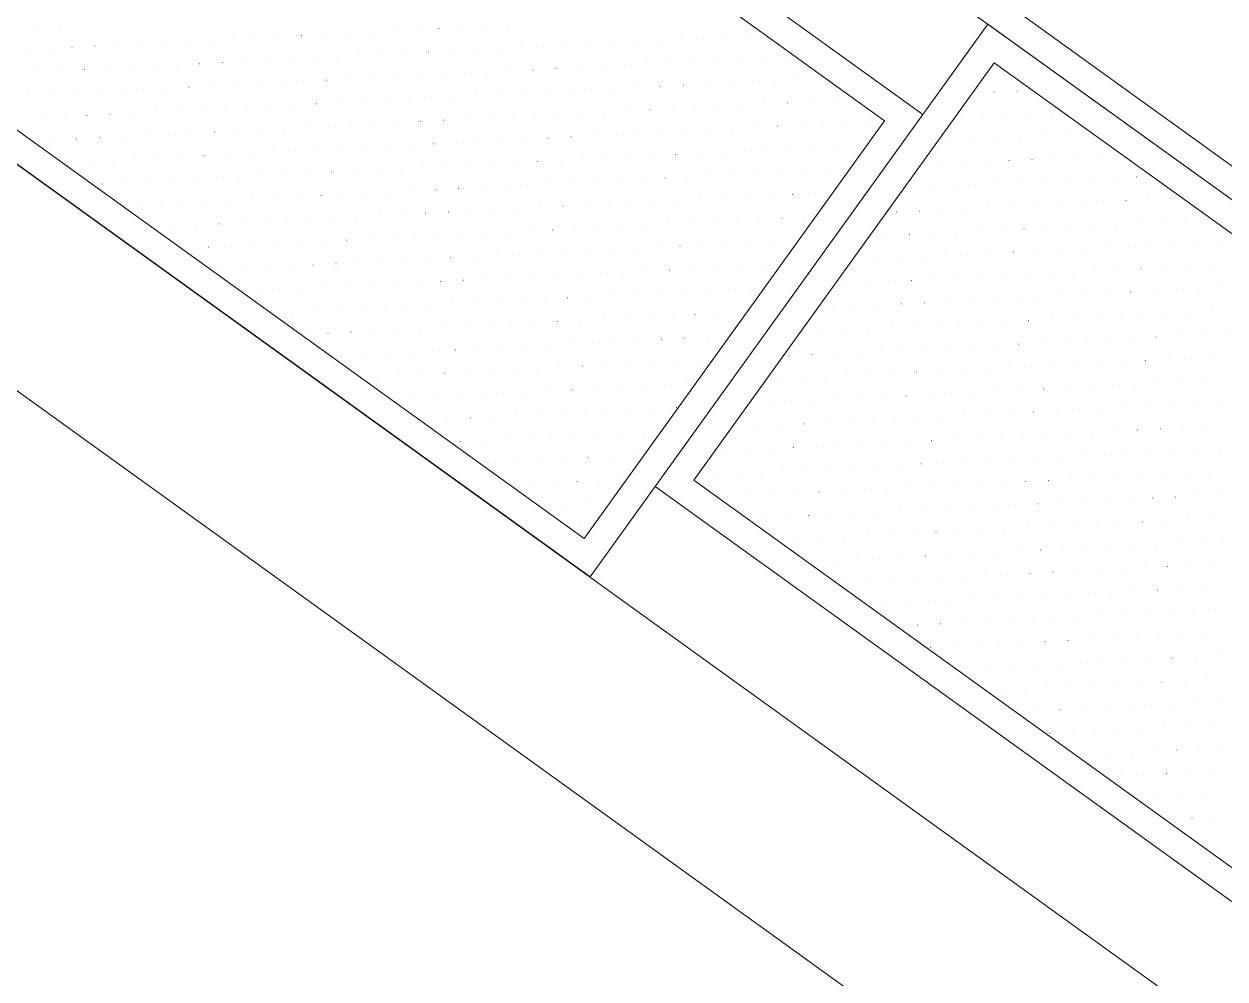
# Model space of a CAD drawing. Header units: centimetres. Extents: x -16179 to 12840, y -10704 to 3856.
# Drawn here: x 12578.8 to 12709.5, y -5104.4 to -5000.4 of the extents above; entities that cross this region are included whole.
import ezdxf

# ---------------------------------------------------------------- set-up
doc = ezdxf.new("R2010")
doc.units = ezdxf.units.CM
doc.header["$MEASUREMENT"] = 0
doc.layers.add('AA- arredo_Num_Penna__8_Num_Penna__8_Num_Penna__8_Num_Penna__8_Num_Penna__8_Num_Penna__8_Num_Penna__8_Num_Penna__8_Num_Penna__8_Num_Penna__8', color=8, linetype='Continuous', lineweight=18)

msp = doc.modelspace()

# ---------------------------------------------------------------- linework, layer by layer
at = {"layer": 'AA- arredo_Num_Penna__8_Num_Penna__8_Num_Penna__8_Num_Penna__8_Num_Penna__8_Num_Penna__8_Num_Penna__8_Num_Penna__8_Num_Penna__8_Num_Penna__8', "color": 8, "linetype": 'Continuous', "lineweight": 18}
for p, q in [((12477.79, -4943.55), (12827.79, -5195.55)), ((12640.43, -5060.6), (12477.79, -4943.55)), ((12639.75, -5056.41), (12482.93, -4943.55)), ((12578.8, -4943.55), (12672.46, -5010.96)), ((12583.93, -4943.55), (12676.65, -5010.28)), ((12604.66, -4943.55), (12823.61, -5101.13)), ((12609.79, -4943.55), (12827.79, -5100.45)), ((12477.79, -4968.2), (12793.57, -5195.55)), ((12580.13, -5000.65), (12580.14, -5000.65)), ((12582.63, -5000.53), (12582.63, -5000.53)), ((12618.96, -5001.18), (12618.96, -5001.18)), ((12621.46, -5001.05), (12621.46, -5001.05)), ((12623.95, -5000.92), (12623.96, -5000.92)), ((12626.45, -5000.8), (12626.45, -5000.8)), ((12628.95, -5000.67), (12628.95, -5000.67)), ((12631.44, -5000.54), (12631.45, -5000.54)), ((12647.5, -5050.78), (12683.72, -5000.45)), ((12683.72, -5000.45), (12823.61, -5101.13)), ((12593.99, -5002.45), (12594, -5002.45)), ((12596.49, -5002.32), (12596.49, -5002.32)), ((12598.99, -5002.2), (12598.99, -5002.2)), ((12601.48, -5002.07), (12601.49, -5002.07)), ((12603.98, -5001.94), (12603.98, -5001.94)), ((12606.48, -5001.81), (12606.48, -5001.81)), ((12608.97, -5001.69), (12608.98, -5001.69)), ((12611.47, -5001.56), (12611.47, -5001.56)), ((12613.97, -5001.43), (12613.97, -5001.43)), ((12616.46, -5001.31), (12616.47, -5001.31)), ((12642.81, -5002.47), (12642.81, -5002.47)), ((12645.3, -5002.34), (12645.31, -5002.34)), ((12647.8, -5002.21), (12647.8, -5002.21)), ((12650.3, -5002.09), (12650.3, -5002.09)), ((12652.79, -5001.96), (12652.8, -5001.96)), ((12655.29, -5001.83), (12655.29, -5001.83)), ((12657.79, -5001.7), (12657.79, -5001.7)), ((12579.01, -5003.21), (12579.02, -5003.21)), ((12581.51, -5003.09), (12581.51, -5003.09)), ((12584, -5002.96), (12584.01, -5002.96)), ((12586.5, -5002.83), (12586.51, -5002.83)), ((12589, -5002.71), (12589, -5002.71)), ((12591.49, -5002.58), (12591.5, -5002.58)), ((12617.84, -5003.74), (12617.84, -5003.74)), ((12620.33, -5003.61), (12620.34, -5003.61)), ((12622.83, -5003.48), (12622.84, -5003.48)), ((12625.33, -5003.36), (12625.33, -5003.36)), ((12627.83, -5003.23), (12627.83, -5003.23)), ((12630.32, -5003.1), (12630.33, -5003.1)), ((12632.82, -5002.98), (12632.82, -5002.98)), ((12635.32, -5002.85), (12635.32, -5002.85)), ((12637.81, -5002.72), (12637.82, -5002.72)), ((12640.31, -5002.59), (12640.31, -5002.59)), ((12592.87, -5005.01), (12592.88, -5005.01)), ((12595.37, -5004.88), (12595.37, -5004.88)), ((12597.86, -5004.76), (12597.87, -5004.76)), ((12600.36, -5004.63), (12600.37, -5004.63)), ((12602.86, -5004.5), (12602.86, -5004.5)), ((12605.35, -5004.38), (12605.36, -5004.38)), ((12607.85, -5004.25), (12607.86, -5004.25)), ((12610.35, -5004.12), (12610.35, -5004.12)), ((12612.84, -5003.99), (12612.85, -5003.99)), ((12615.34, -5003.87), (12615.35, -5003.87)), ((12641.68, -5005.03), (12641.69, -5005.03)), ((12644.18, -5004.9), (12644.19, -5004.9)), ((12646.68, -5004.77), (12646.68, -5004.77)), ((12649.17, -5004.65), (12649.18, -5004.65)), ((12651.67, -5004.52), (12651.68, -5004.52)), ((12651.69, -5050.09), (12684.4, -5004.64)), ((12654.17, -5004.39), (12654.17, -5004.39)), ((12656.66, -5004.26), (12656.67, -5004.26)), ((12659.16, -5004.14), (12659.17, -5004.14)), ((12661.66, -5004.01), (12661.66, -5004.01)), ((12684.4, -5004.64), (12819.42, -5101.81)), ((12580.39, -5005.65), (12580.39, -5005.65)), ((12582.88, -5005.52), (12582.89, -5005.52)), ((12585.38, -5005.39), (12585.39, -5005.39)), ((12587.88, -5005.27), (12587.88, -5005.27)), ((12590.37, -5005.14), (12590.38, -5005.14)), ((12616.72, -5006.3), (12616.72, -5006.3)), ((12619.21, -5006.17), (12619.22, -5006.17)), ((12621.71, -5006.04), (12621.72, -5006.04)), ((12624.21, -5005.92), (12624.21, -5005.92)), ((12626.7, -5005.79), (12626.71, -5005.79)), ((12629.2, -5005.66), (12629.21, -5005.66)), ((12631.7, -5005.54), (12631.7, -5005.54)), ((12634.19, -5005.41), (12634.2, -5005.41)), ((12636.69, -5005.28), (12636.7, -5005.28)), ((12639.19, -5005.15), (12639.19, -5005.15)), ((12665.53, -5006.32), (12665.54, -5006.32)), ((12589.25, -5007.7), (12589.26, -5007.7)), ((12591.75, -5007.57), (12591.75, -5007.57)), ((12594.25, -5007.44), (12594.25, -5007.44)), ((12596.74, -5007.32), (12596.75, -5007.32)), ((12599.24, -5007.19), (12599.24, -5007.19)), ((12601.74, -5007.06), (12601.74, -5007.06)), ((12604.23, -5006.94), (12604.24, -5006.94)), ((12606.73, -5006.81), (12606.73, -5006.81)), ((12609.23, -5006.68), (12609.23, -5006.68)), ((12611.72, -5006.55), (12611.73, -5006.55)), ((12614.22, -5006.43), (12614.23, -5006.43)), ((12638.07, -5007.71), (12638.07, -5007.71)), ((12640.56, -5007.59), (12640.57, -5007.59)), ((12643.06, -5007.46), (12643.07, -5007.46)), ((12645.56, -5007.33), (12645.56, -5007.33)), ((12648.05, -5007.21), (12648.06, -5007.21)), ((12650.55, -5007.08), (12650.56, -5007.08)), ((12653.05, -5006.95), (12653.05, -5006.95)), ((12655.54, -5006.82), (12655.55, -5006.82)), ((12658.04, -5006.7), (12658.05, -5006.7)), ((12660.54, -5006.57), (12660.54, -5006.57)), ((12663.03, -5006.44), (12663.04, -5006.44)), ((12579.27, -5008.21), (12579.27, -5008.21)), ((12581.76, -5008.08), (12581.77, -5008.08)), ((12584.26, -5007.95), (12584.26, -5007.95)), ((12586.76, -5007.83), (12586.76, -5007.83)), ((12613.1, -5008.99), (12613.1, -5008.99)), ((12615.6, -5008.86), (12615.6, -5008.86)), ((12618.09, -5008.73), (12618.1, -5008.73)), ((12620.59, -5008.61), (12620.59, -5008.61)), ((12623.09, -5008.48), (12623.09, -5008.48)), ((12625.58, -5008.35), (12625.59, -5008.35)), ((12628.08, -5008.22), (12628.08, -5008.22)), ((12630.58, -5008.1), (12630.58, -5008.1)), ((12633.07, -5007.97), (12633.08, -5007.97)), ((12635.57, -5007.84), (12635.57, -5007.84)), ((12661.91, -5009), (12661.92, -5009)), ((12664.41, -5008.88), (12664.41, -5008.88)), ((12666.91, -5008.75), (12666.91, -5008.75)), ((12684.38, -5007.86), (12684.39, -5007.86)), ((12686.88, -5007.73), (12686.89, -5007.73)), ((12588.13, -5010.26), (12588.14, -5010.26)), ((12590.63, -5010.13), (12590.63, -5010.13)), ((12593.12, -5010), (12593.13, -5010)), ((12595.62, -5009.88), (12595.63, -5009.88)), ((12598.12, -5009.75), (12598.12, -5009.75)), ((12600.62, -5009.62), (12600.62, -5009.62)), ((12603.11, -5009.5), (12603.12, -5009.5)), ((12605.61, -5009.37), (12605.61, -5009.37)), ((12608.11, -5009.24), (12608.11, -5009.24)), ((12610.6, -5009.11), (12610.61, -5009.11)), ((12636.95, -5010.28), (12636.95, -5010.28)), ((12639.44, -5010.15), (12639.45, -5010.15)), ((12676.65, -5010.28), (12640.43, -5060.6)), ((12641.94, -5010.02), (12641.94, -5010.02)), ((12644.44, -5009.89), (12644.44, -5009.89)), ((12646.93, -5009.77), (12646.94, -5009.77)), ((12649.43, -5009.64), (12649.43, -5009.64)), ((12651.93, -5009.51), (12651.93, -5009.51)), ((12654.42, -5009.38), (12654.43, -5009.38)), ((12656.92, -5009.26), (12656.92, -5009.26)), ((12659.42, -5009.13), (12659.42, -5009.13)), ((12685.76, -5010.29), (12685.76, -5010.29)), ((12688.26, -5010.16), (12688.26, -5010.16)), ((12690.75, -5010.04), (12690.76, -5010.04)), ((12580.64, -5010.64), (12580.65, -5010.64)), ((12583.14, -5010.51), (12583.14, -5010.51)), ((12585.63, -5010.39), (12585.64, -5010.39)), ((12611.98, -5011.55), (12611.98, -5011.55)), ((12614.47, -5011.42), (12614.48, -5011.42)), ((12616.97, -5011.29), (12616.98, -5011.29)), ((12619.47, -5011.17), (12619.47, -5011.17)), ((12621.96, -5011.04), (12621.97, -5011.04)), ((12624.46, -5010.91), (12624.47, -5010.91)), ((12626.96, -5010.78), (12626.96, -5010.78)), ((12629.46, -5010.66), (12629.46, -5010.66)), ((12631.95, -5010.53), (12631.96, -5010.53)), ((12634.45, -5010.4), (12634.45, -5010.4)), ((12672.46, -5010.96), (12639.75, -5056.41)), ((12660.79, -5011.56), (12660.8, -5011.56)), ((12663.29, -5011.44), (12663.29, -5011.44)), ((12665.79, -5011.31), (12665.79, -5011.31)), ((12668.28, -5011.18), (12668.29, -5011.18)), ((12670.78, -5011.05), (12670.78, -5011.05)), ((12680.77, -5010.55), (12680.77, -5010.55)), ((12683.26, -5010.42), (12683.27, -5010.42)), ((12584.51, -5012.95), (12584.52, -5012.95)), ((12587.01, -5012.82), (12587.02, -5012.82)), ((12589.51, -5012.69), (12589.51, -5012.69)), ((12592, -5012.57), (12592.01, -5012.57)), ((12594.5, -5012.44), (12594.51, -5012.44)), ((12597, -5012.31), (12597, -5012.31)), ((12599.49, -5012.18), (12599.5, -5012.18)), ((12601.99, -5012.06), (12602, -5012.06)), ((12604.49, -5011.93), (12604.49, -5011.93)), ((12606.98, -5011.8), (12606.99, -5011.8)), ((12609.48, -5011.67), (12609.49, -5011.67)), ((12635.82, -5012.84), (12635.83, -5012.84)), ((12638.32, -5012.71), (12638.33, -5012.71)), ((12640.82, -5012.58), (12640.82, -5012.58)), ((12643.31, -5012.45), (12643.32, -5012.45)), ((12645.81, -5012.33), (12645.82, -5012.33)), ((12648.31, -5012.2), (12648.31, -5012.2)), ((12650.8, -5012.07), (12650.81, -5012.07)), ((12653.3, -5011.94), (12653.31, -5011.94)), ((12655.8, -5011.82), (12655.8, -5011.82)), ((12658.3, -5011.69), (12658.3, -5011.69)), ((12684.64, -5012.85), (12684.64, -5012.85)), ((12687.14, -5012.72), (12687.14, -5012.72)), ((12689.63, -5012.6), (12689.64, -5012.6)), ((12692.13, -5012.47), (12692.13, -5012.47)), ((12694.63, -5012.34), (12694.63, -5012.34)), ((12582.02, -5013.07), (12582.02, -5013.07)), ((12608.36, -5014.23), (12608.36, -5014.23)), ((12610.86, -5014.11), (12610.86, -5014.11)), ((12613.35, -5013.98), (12613.36, -5013.98)), ((12615.85, -5013.85), (12615.86, -5013.85)), ((12618.35, -5013.73), (12618.35, -5013.73)), ((12620.84, -5013.6), (12620.85, -5013.6)), ((12623.34, -5013.47), (12623.35, -5013.47)), ((12625.84, -5013.34), (12625.84, -5013.34)), ((12628.33, -5013.22), (12628.34, -5013.22)), ((12630.83, -5013.09), (12630.84, -5013.09)), ((12633.33, -5012.96), (12633.33, -5012.96)), ((12657.17, -5014.25), (12657.18, -5014.25)), ((12659.67, -5014.12), (12659.68, -5014.12)), ((12662.17, -5014), (12662.17, -5014)), ((12664.66, -5013.87), (12664.67, -5013.87)), ((12667.16, -5013.74), (12667.17, -5013.74)), ((12669.66, -5013.61), (12669.66, -5013.61)), ((12679.64, -5013.11), (12679.65, -5013.11)), ((12682.14, -5012.98), (12682.15, -5012.98)), ((12583.39, -5015.51), (12583.4, -5015.51)), ((12585.89, -5015.38), (12585.89, -5015.38)), ((12588.39, -5015.25), (12588.39, -5015.25)), ((12590.88, -5015.13), (12590.89, -5015.13)), ((12593.38, -5015), (12593.38, -5015)), ((12595.88, -5014.87), (12595.88, -5014.87)), ((12598.37, -5014.74), (12598.38, -5014.74)), ((12600.87, -5014.62), (12600.87, -5014.62)), ((12603.37, -5014.49), (12603.37, -5014.49)), ((12605.86, -5014.36), (12605.87, -5014.36)), ((12632.21, -5015.52), (12632.21, -5015.52)), ((12634.7, -5015.4), (12634.71, -5015.4)), ((12637.2, -5015.27), (12637.2, -5015.27)), ((12639.7, -5015.14), (12639.7, -5015.14)), ((12642.19, -5015.01), (12642.2, -5015.01)), ((12644.69, -5014.89), (12644.7, -5014.89)), ((12647.19, -5014.76), (12647.19, -5014.76)), ((12649.68, -5014.63), (12649.69, -5014.63)), ((12652.18, -5014.51), (12652.19, -5014.51)), ((12654.68, -5014.38), (12654.68, -5014.38)), ((12681.02, -5015.54), (12681.03, -5015.54)), ((12683.52, -5015.41), (12683.52, -5015.41)), ((12686.01, -5015.28), (12686.02, -5015.28)), ((12688.51, -5015.16), (12688.52, -5015.16)), ((12691.01, -5015.03), (12691.01, -5015.03)), ((12693.5, -5014.9), (12693.51, -5014.9)), ((12696, -5014.78), (12696.01, -5014.78)), ((12607.24, -5016.8), (12607.24, -5016.8)), ((12609.74, -5016.67), (12609.74, -5016.67)), ((12612.23, -5016.54), (12612.24, -5016.54)), ((12614.73, -5016.41), (12614.73, -5016.41)), ((12617.23, -5016.29), (12617.23, -5016.29)), ((12619.72, -5016.16), (12619.73, -5016.16)), ((12622.22, -5016.03), (12622.22, -5016.03)), ((12624.72, -5015.9), (12624.72, -5015.9)), ((12627.21, -5015.78), (12627.22, -5015.78)), ((12629.71, -5015.65), (12629.71, -5015.65)), ((12656.05, -5016.81), (12656.06, -5016.81)), ((12658.55, -5016.68), (12658.55, -5016.68)), ((12661.05, -5016.56), (12661.05, -5016.56)), ((12663.54, -5016.43), (12663.55, -5016.43)), ((12666.04, -5016.3), (12666.04, -5016.3)), ((12668.54, -5016.18), (12668.54, -5016.18)), ((12678.52, -5015.67), (12678.53, -5015.67)), ((12587.26, -5017.81), (12587.27, -5017.81)), ((12589.76, -5017.69), (12589.77, -5017.69)), ((12592.26, -5017.56), (12592.26, -5017.56)), ((12594.75, -5017.43), (12594.76, -5017.43)), ((12597.25, -5017.3), (12597.26, -5017.3)), ((12599.75, -5017.18), (12599.75, -5017.18)), ((12602.25, -5017.05), (12602.25, -5017.05)), ((12604.74, -5016.92), (12604.75, -5016.92)), ((12631.09, -5018.08), (12631.09, -5018.08)), ((12633.58, -5017.96), (12633.59, -5017.96)), ((12636.08, -5017.83), (12636.08, -5017.83)), ((12638.58, -5017.7), (12638.58, -5017.7)), ((12641.07, -5017.57), (12641.08, -5017.57)), ((12643.57, -5017.45), (12643.57, -5017.45)), ((12646.07, -5017.32), (12646.07, -5017.32)), ((12648.56, -5017.19), (12648.57, -5017.19)), ((12651.06, -5017.07), (12651.06, -5017.07)), ((12653.56, -5016.94), (12653.56, -5016.94)), ((12679.9, -5018.1), (12679.9, -5018.1)), ((12682.4, -5017.97), (12682.4, -5017.97)), ((12684.89, -5017.84), (12684.9, -5017.84)), ((12687.39, -5017.72), (12687.39, -5017.72)), ((12689.89, -5017.59), (12689.89, -5017.59)), ((12692.38, -5017.46), (12692.39, -5017.46)), ((12694.88, -5017.34), (12694.88, -5017.34)), ((12697.38, -5017.21), (12697.38, -5017.21)), ((12699.87, -5017.08), (12699.88, -5017.08)), ((12603.62, -5019.48), (12603.63, -5019.48)), ((12606.12, -5019.36), (12606.12, -5019.36)), ((12608.61, -5019.23), (12608.62, -5019.23)), ((12611.11, -5019.1), (12611.12, -5019.1)), ((12613.61, -5018.97), (12613.61, -5018.97)), ((12616.1, -5018.85), (12616.11, -5018.85)), ((12618.6, -5018.72), (12618.61, -5018.72)), ((12621.1, -5018.59), (12621.1, -5018.59)), ((12623.59, -5018.47), (12623.6, -5018.47)), ((12626.09, -5018.34), (12626.1, -5018.34)), ((12628.59, -5018.21), (12628.59, -5018.21)), ((12654.93, -5019.37), (12654.94, -5019.37)), ((12657.43, -5019.24), (12657.43, -5019.24)), ((12659.93, -5019.12), (12659.93, -5019.12)), ((12662.42, -5018.99), (12662.43, -5018.99)), ((12664.92, -5018.86), (12664.92, -5018.86)), ((12674.91, -5018.35), (12674.91, -5018.35)), ((12677.4, -5018.23), (12677.41, -5018.23)), ((12703.75, -5019.39), (12703.75, -5019.39)), ((12591.14, -5020.12), (12591.14, -5020.12)), ((12593.63, -5019.99), (12593.64, -5019.99)), ((12596.13, -5019.86), (12596.14, -5019.86)), ((12598.63, -5019.74), (12598.63, -5019.74)), ((12601.12, -5019.61), (12601.13, -5019.61)), ((12627.47, -5020.77), (12627.47, -5020.77)), ((12629.96, -5020.64), (12629.97, -5020.64)), ((12632.46, -5020.52), (12632.47, -5020.52)), ((12634.96, -5020.39), (12634.96, -5020.39)), ((12637.45, -5020.26), (12637.46, -5020.26)), ((12639.95, -5020.13), (12639.96, -5020.13)), ((12642.45, -5020.01), (12642.45, -5020.01)), ((12644.94, -5019.88), (12644.95, -5019.88)), ((12647.44, -5019.75), (12647.45, -5019.75)), ((12649.94, -5019.63), (12649.94, -5019.63)), ((12652.43, -5019.5), (12652.44, -5019.5)), ((12676.28, -5020.79), (12676.29, -5020.79)), ((12678.78, -5020.66), (12678.78, -5020.66)), ((12681.27, -5020.53), (12681.28, -5020.53)), ((12683.77, -5020.41), (12683.78, -5020.41)), ((12686.27, -5020.28), (12686.27, -5020.28)), ((12688.77, -5020.15), (12688.77, -5020.15)), ((12691.26, -5020.02), (12691.27, -5020.02)), ((12693.76, -5019.9), (12693.76, -5019.9)), ((12696.26, -5019.77), (12696.26, -5019.77)), ((12698.75, -5019.64), (12698.76, -5019.64)), ((12701.25, -5019.51), (12701.25, -5019.51)), ((12602.5, -5022.04), (12602.5, -5022.04)), ((12605, -5021.92), (12605, -5021.92)), ((12607.49, -5021.79), (12607.5, -5021.79)), ((12609.99, -5021.66), (12609.99, -5021.66)), ((12612.49, -5021.53), (12612.49, -5021.53)), ((12614.98, -5021.41), (12614.99, -5021.41)), ((12617.48, -5021.28), (12617.49, -5021.28)), ((12619.98, -5021.15), (12619.98, -5021.15)), ((12622.47, -5021.03), (12622.48, -5021.03)), ((12624.97, -5020.9), (12624.98, -5020.9)), ((12651.31, -5022.06), (12651.32, -5022.06)), ((12653.81, -5021.93), (12653.82, -5021.93)), ((12656.31, -5021.8), (12656.31, -5021.8)), ((12658.8, -5021.68), (12658.81, -5021.68)), ((12661.3, -5021.55), (12661.31, -5021.55)), ((12663.8, -5021.42), (12663.8, -5021.42)), ((12673.78, -5020.91), (12673.79, -5020.91)), ((12700.13, -5022.08), (12700.13, -5022.08)), ((12702.62, -5021.95), (12702.63, -5021.95)), ((12705.12, -5021.82), (12705.13, -5021.82)), ((12707.62, -5021.69), (12707.62, -5021.69)), ((12595.01, -5022.42), (12595.01, -5022.42)), ((12597.51, -5022.3), (12597.51, -5022.3)), ((12600, -5022.17), (12600.01, -5022.17)), ((12626.35, -5023.33), (12626.35, -5023.33)), ((12628.84, -5023.2), (12628.85, -5023.2)), ((12631.34, -5023.08), (12631.34, -5023.08)), ((12633.84, -5022.95), (12633.84, -5022.95)), ((12636.33, -5022.82), (12636.34, -5022.82)), ((12638.83, -5022.7), (12638.83, -5022.7)), ((12641.33, -5022.57), (12641.33, -5022.57)), ((12643.82, -5022.44), (12643.83, -5022.44)), ((12646.32, -5022.31), (12646.33, -5022.31)), ((12648.82, -5022.19), (12648.82, -5022.19)), ((12675.16, -5023.35), (12675.17, -5023.35)), ((12677.66, -5023.22), (12677.66, -5023.22)), ((12680.15, -5023.09), (12680.16, -5023.09)), ((12682.65, -5022.97), (12682.66, -5022.97)), ((12685.15, -5022.84), (12685.15, -5022.84)), ((12687.64, -5022.71), (12687.65, -5022.71)), ((12690.14, -5022.58), (12690.15, -5022.58)), ((12692.64, -5022.46), (12692.64, -5022.46)), ((12695.13, -5022.33), (12695.14, -5022.33)), ((12697.63, -5022.2), (12697.64, -5022.2)), ((12601.38, -5024.6), (12601.38, -5024.6)), ((12603.88, -5024.48), (12603.88, -5024.48)), ((12606.37, -5024.35), (12606.38, -5024.35)), ((12608.87, -5024.22), (12608.87, -5024.22)), ((12611.37, -5024.09), (12611.37, -5024.09)), ((12613.86, -5023.97), (12613.87, -5023.97)), ((12616.36, -5023.84), (12616.36, -5023.84)), ((12618.86, -5023.71), (12618.86, -5023.71)), ((12621.35, -5023.59), (12621.36, -5023.59)), ((12623.85, -5023.46), (12623.85, -5023.46)), ((12650.19, -5024.62), (12650.2, -5024.62)), ((12652.69, -5024.49), (12652.69, -5024.49)), ((12655.19, -5024.37), (12655.19, -5024.37)), ((12657.68, -5024.24), (12657.69, -5024.24)), ((12660.18, -5024.11), (12660.18, -5024.11)), ((12662.68, -5023.98), (12662.68, -5023.98)), ((12672.66, -5023.47), (12672.67, -5023.47)), ((12699.01, -5024.64), (12699.01, -5024.64)), ((12701.5, -5024.51), (12701.51, -5024.51)), ((12704, -5024.38), (12704.01, -5024.38)), ((12706.5, -5024.25), (12706.5, -5024.25)), ((12708.99, -5024.13), (12709, -5024.13)), ((12596.38, -5024.86), (12596.39, -5024.86)), ((12598.88, -5024.73), (12598.89, -5024.73)), ((12622.73, -5026.02), (12622.73, -5026.02)), ((12625.22, -5025.89), (12625.23, -5025.89)), ((12627.72, -5025.76), (12627.73, -5025.76)), ((12630.22, -5025.64), (12630.22, -5025.64)), ((12632.72, -5025.51), (12632.72, -5025.51)), ((12635.21, -5025.38), (12635.22, -5025.38)), ((12637.71, -5025.26), (12637.71, -5025.26)), ((12640.21, -5025.13), (12640.21, -5025.13)), ((12642.7, -5025), (12642.71, -5025)), ((12645.2, -5024.87), (12645.2, -5024.87)), ((12647.7, -5024.75), (12647.7, -5024.75)), ((12674.04, -5025.91), (12674.04, -5025.91)), ((12676.54, -5025.78), (12676.54, -5025.78)), ((12679.03, -5025.65), (12679.04, -5025.65)), ((12681.53, -5025.53), (12681.53, -5025.53)), ((12684.03, -5025.4), (12684.03, -5025.4)), ((12686.52, -5025.27), (12686.53, -5025.27)), ((12689.02, -5025.14), (12689.02, -5025.14)), ((12691.52, -5025.02), (12691.52, -5025.02)), ((12694.01, -5024.89), (12694.02, -5024.89)), ((12696.51, -5024.76), (12696.51, -5024.76)), ((12600.26, -5027.16), (12600.26, -5027.16)), ((12602.75, -5027.04), (12602.76, -5027.04)), ((12605.25, -5026.91), (12605.26, -5026.91)), ((12607.75, -5026.78), (12607.75, -5026.78)), ((12610.24, -5026.66), (12610.25, -5026.66)), ((12612.74, -5026.53), (12612.75, -5026.53)), ((12615.24, -5026.4), (12615.24, -5026.4)), ((12617.73, -5026.27), (12617.74, -5026.27)), ((12620.23, -5026.15), (12620.24, -5026.15)), ((12646.57, -5027.31), (12646.58, -5027.31)), ((12649.07, -5027.18), (12649.08, -5027.18)), ((12651.57, -5027.05), (12651.57, -5027.05)), ((12654.06, -5026.93), (12654.07, -5026.93)), ((12656.56, -5026.8), (12656.57, -5026.8)), ((12659.06, -5026.67), (12659.06, -5026.67)), ((12669.05, -5026.16), (12669.05, -5026.16)), ((12671.54, -5026.03), (12671.55, -5026.03)), ((12695.39, -5027.32), (12695.39, -5027.32)), ((12697.89, -5027.2), (12697.89, -5027.2)), ((12700.38, -5027.07), (12700.39, -5027.07)), ((12702.88, -5026.94), (12702.88, -5026.94)), ((12705.38, -5026.81), (12705.38, -5026.81)), ((12707.87, -5026.69), (12707.88, -5026.69)), ((12621.61, -5028.58), (12621.61, -5028.58)), ((12624.1, -5028.45), (12624.11, -5028.45)), ((12626.6, -5028.32), (12626.61, -5028.32)), ((12629.1, -5028.2), (12629.1, -5028.2)), ((12631.59, -5028.07), (12631.6, -5028.07)), ((12634.09, -5027.94), (12634.1, -5027.94)), ((12636.59, -5027.82), (12636.59, -5027.82)), ((12639.08, -5027.69), (12639.09, -5027.69)), ((12641.58, -5027.56), (12641.59, -5027.56)), ((12644.08, -5027.43), (12644.08, -5027.43)), ((12670.42, -5028.6), (12670.43, -5028.6)), ((12672.92, -5028.47), (12672.92, -5028.47)), ((12675.41, -5028.34), (12675.42, -5028.34)), ((12677.91, -5028.21), (12677.92, -5028.21)), ((12680.41, -5028.09), (12680.41, -5028.09)), ((12682.9, -5027.96), (12682.91, -5027.96)), ((12685.4, -5027.83), (12685.41, -5027.83)), ((12687.9, -5027.7), (12687.9, -5027.7)), ((12690.4, -5027.58), (12690.4, -5027.58)), ((12692.89, -5027.45), (12692.9, -5027.45)), ((12604.13, -5029.47), (12604.13, -5029.47)), ((12606.63, -5029.34), (12606.63, -5029.34)), ((12609.12, -5029.22), (12609.13, -5029.22)), ((12611.62, -5029.09), (12611.62, -5029.09)), ((12614.12, -5028.96), (12614.12, -5028.96)), ((12616.61, -5028.83), (12616.62, -5028.83)), ((12619.11, -5028.71), (12619.12, -5028.71)), ((12645.45, -5029.87), (12645.46, -5029.87)), ((12647.95, -5029.74), (12647.96, -5029.74)), ((12650.45, -5029.61), (12650.45, -5029.61)), ((12652.94, -5029.49), (12652.95, -5029.49)), ((12655.44, -5029.36), (12655.45, -5029.36)), ((12657.94, -5029.23), (12657.94, -5029.23)), ((12667.92, -5028.72), (12667.93, -5028.72)), ((12694.27, -5029.88), (12694.27, -5029.88)), ((12696.76, -5029.76), (12696.77, -5029.76)), ((12699.26, -5029.63), (12699.27, -5029.63)), ((12701.76, -5029.5), (12701.76, -5029.5)), ((12704.25, -5029.37), (12704.26, -5029.37)), ((12706.75, -5029.25), (12706.76, -5029.25)), ((12709.25, -5029.12), (12709.25, -5029.12)), ((12620.49, -5031.14), (12620.49, -5031.14)), ((12622.98, -5031.01), (12622.99, -5031.01)), ((12625.48, -5030.89), (12625.48, -5030.89)), ((12627.98, -5030.76), (12627.98, -5030.76)), ((12630.47, -5030.63), (12630.48, -5030.63)), ((12632.97, -5030.5), (12632.97, -5030.5)), ((12635.47, -5030.38), (12635.47, -5030.38)), ((12637.96, -5030.25), (12637.97, -5030.25)), ((12640.46, -5030.12), (12640.46, -5030.12)), ((12642.96, -5029.99), (12642.96, -5029.99)), ((12669.3, -5031.16), (12669.3, -5031.16)), ((12671.8, -5031.03), (12671.8, -5031.03)), ((12674.29, -5030.9), (12674.3, -5030.9)), ((12676.79, -5030.77), (12676.8, -5030.77)), ((12679.29, -5030.65), (12679.29, -5030.65)), ((12681.78, -5030.52), (12681.79, -5030.52)), ((12684.28, -5030.39), (12684.29, -5030.39)), ((12686.78, -5030.27), (12686.78, -5030.27)), ((12689.27, -5030.14), (12689.28, -5030.14)), ((12691.77, -5030.01), (12691.78, -5030.01)), ((12608, -5031.78), (12608.01, -5031.78)), ((12610.5, -5031.65), (12610.5, -5031.65)), ((12613, -5031.52), (12613, -5031.52)), ((12615.49, -5031.39), (12615.5, -5031.39)), ((12617.99, -5031.27), (12617.99, -5031.27)), ((12641.84, -5032.56), (12641.84, -5032.56)), ((12644.33, -5032.43), (12644.34, -5032.43)), ((12646.83, -5032.3), (12646.83, -5032.3)), ((12649.33, -5032.17), (12649.33, -5032.17)), ((12651.82, -5032.05), (12651.83, -5032.05)), ((12654.32, -5031.92), (12654.32, -5031.92)), ((12656.82, -5031.79), (12656.82, -5031.79)), ((12666.8, -5031.28), (12666.81, -5031.28)), ((12693.15, -5032.44), (12693.15, -5032.44)), ((12695.64, -5032.32), (12695.65, -5032.32)), ((12698.14, -5032.19), (12698.14, -5032.19)), ((12700.64, -5032.06), (12700.64, -5032.06)), ((12703.13, -5031.93), (12703.14, -5031.93)), ((12705.63, -5031.81), (12705.64, -5031.81)), ((12708.13, -5031.68), (12708.13, -5031.68)), ((12616.87, -5033.83), (12616.87, -5033.83)), ((12619.36, -5033.7), (12619.37, -5033.7)), ((12621.86, -5033.57), (12621.87, -5033.57)), ((12624.36, -5033.45), (12624.36, -5033.45)), ((12626.85, -5033.32), (12626.86, -5033.32)), ((12629.35, -5033.19), (12629.36, -5033.19)), ((12631.85, -5033.06), (12631.85, -5033.06)), ((12634.35, -5032.94), (12634.35, -5032.94)), ((12636.84, -5032.81), (12636.85, -5032.81)), ((12639.34, -5032.68), (12639.34, -5032.68)), ((12665.68, -5033.84), (12665.69, -5033.84)), ((12668.18, -5033.72), (12668.18, -5033.72)), ((12670.68, -5033.59), (12670.68, -5033.59)), ((12673.17, -5033.46), (12673.18, -5033.46)), ((12675.67, -5033.33), (12675.67, -5033.33)), ((12678.17, -5033.21), (12678.17, -5033.21)), ((12680.66, -5033.08), (12680.67, -5033.08)), ((12683.16, -5032.95), (12683.16, -5032.95)), ((12685.66, -5032.83), (12685.66, -5032.83)), ((12688.15, -5032.7), (12688.16, -5032.7)), ((12690.65, -5032.57), (12690.65, -5032.57)), ((12609.38, -5034.21), (12609.38, -5034.21)), ((12611.87, -5034.08), (12611.88, -5034.08)), ((12614.37, -5033.95), (12614.38, -5033.95)), ((12640.71, -5035.12), (12640.72, -5035.12)), ((12643.21, -5034.99), (12643.22, -5034.99)), ((12645.71, -5034.86), (12645.71, -5034.86)), ((12648.2, -5034.73), (12648.21, -5034.73)), ((12650.7, -5034.61), (12650.71, -5034.61)), ((12653.2, -5034.48), (12653.2, -5034.48)), ((12689.53, -5035.13), (12689.53, -5035.13)), ((12692.03, -5035), (12692.03, -5035)), ((12694.52, -5034.88), (12694.53, -5034.88)), ((12697.02, -5034.75), (12697.02, -5034.75)), ((12699.52, -5034.62), (12699.52, -5034.62)), ((12702.01, -5034.5), (12702.02, -5034.5)), ((12704.51, -5034.37), (12704.51, -5034.37)), ((12707.01, -5034.24), (12707.01, -5034.24)), ((12709.5, -5034.11), (12709.51, -5034.11)), ((12615.75, -5036.39), (12615.75, -5036.39)), ((12618.24, -5036.26), (12618.25, -5036.26)), ((12620.74, -5036.13), (12620.75, -5036.13)), ((12623.24, -5036.01), (12623.24, -5036.01)), ((12625.73, -5035.88), (12625.74, -5035.88)), ((12628.23, -5035.75), (12628.24, -5035.75)), ((12630.73, -5035.62), (12630.73, -5035.62)), ((12633.22, -5035.5), (12633.23, -5035.5)), ((12635.72, -5035.37), (12635.73, -5035.37)), ((12638.22, -5035.24), (12638.22, -5035.24)), ((12664.56, -5036.4), (12664.57, -5036.4)), ((12667.06, -5036.28), (12667.06, -5036.28)), ((12669.55, -5036.15), (12669.56, -5036.15)), ((12672.05, -5036.02), (12672.06, -5036.02)), ((12674.55, -5035.89), (12674.55, -5035.89)), ((12677.04, -5035.77), (12677.05, -5035.77)), ((12679.54, -5035.64), (12679.55, -5035.64)), ((12682.04, -5035.51), (12682.04, -5035.51)), ((12684.53, -5035.39), (12684.54, -5035.39)), ((12687.03, -5035.26), (12687.04, -5035.26)), ((12613.25, -5036.51), (12613.25, -5036.51)), ((12639.59, -5037.68), (12639.6, -5037.68)), ((12642.09, -5037.55), (12642.09, -5037.55)), ((12644.59, -5037.42), (12644.59, -5037.42)), ((12647.08, -5037.29), (12647.09, -5037.29)), ((12649.58, -5037.17), (12649.59, -5037.17)), ((12652.08, -5037.04), (12652.08, -5037.04)), ((12662.06, -5036.53), (12662.07, -5036.53)), ((12688.41, -5037.69), (12688.41, -5037.69)), ((12690.9, -5037.56), (12690.91, -5037.56)), ((12693.4, -5037.44), (12693.41, -5037.44)), ((12695.9, -5037.31), (12695.9, -5037.31)), ((12698.39, -5037.18), (12698.4, -5037.18)), ((12700.89, -5037.06), (12700.9, -5037.06)), ((12703.39, -5036.93), (12703.39, -5036.93)), ((12705.88, -5036.8), (12705.89, -5036.8)), ((12708.38, -5036.67), (12708.39, -5036.67)), ((12617.12, -5038.82), (12617.13, -5038.82)), ((12619.62, -5038.69), (12619.62, -5038.69)), ((12622.12, -5038.57), (12622.12, -5038.57)), ((12624.61, -5038.44), (12624.62, -5038.44)), ((12627.11, -5038.31), (12627.11, -5038.31)), ((12629.61, -5038.18), (12629.61, -5038.18)), ((12632.1, -5038.06), (12632.11, -5038.06)), ((12634.6, -5037.93), (12634.6, -5037.93)), ((12637.1, -5037.8), (12637.1, -5037.8)), ((12660.94, -5039.09), (12660.95, -5039.09)), ((12663.44, -5038.96), (12663.44, -5038.96)), ((12665.94, -5038.84), (12665.94, -5038.84)), ((12668.43, -5038.71), (12668.44, -5038.71)), ((12670.93, -5038.58), (12670.93, -5038.58)), ((12673.43, -5038.46), (12673.43, -5038.46)), ((12675.92, -5038.33), (12675.93, -5038.33)), ((12678.42, -5038.2), (12678.43, -5038.2)), ((12680.92, -5038.07), (12680.92, -5038.07)), ((12683.41, -5037.95), (12683.42, -5037.95)), ((12685.91, -5037.82), (12685.92, -5037.82)), ((12635.98, -5040.36), (12635.98, -5040.36)), ((12638.47, -5040.24), (12638.48, -5040.24)), ((12640.97, -5040.11), (12640.97, -5040.11)), ((12643.47, -5039.98), (12643.47, -5039.98)), ((12645.96, -5039.85), (12645.97, -5039.85)), ((12648.46, -5039.73), (12648.46, -5039.73)), ((12650.96, -5039.6), (12650.96, -5039.6)), ((12684.79, -5040.38), (12684.79, -5040.38)), ((12687.29, -5040.25), (12687.29, -5040.25)), ((12689.78, -5040.12), (12689.79, -5040.12)), ((12692.28, -5040), (12692.28, -5040)), ((12694.78, -5039.87), (12694.78, -5039.87)), ((12697.27, -5039.74), (12697.28, -5039.74)), ((12699.77, -5039.62), (12699.77, -5039.62)), ((12702.27, -5039.49), (12702.27, -5039.49)), ((12704.76, -5039.36), (12704.77, -5039.36)), ((12707.26, -5039.23), (12707.27, -5039.23)), ((12620.99, -5041.13), (12621, -5041.13)), ((12623.49, -5041), (12623.5, -5041)), ((12625.99, -5040.87), (12625.99, -5040.87)), ((12628.48, -5040.75), (12628.49, -5040.75)), ((12630.98, -5040.62), (12630.99, -5040.62)), ((12633.48, -5040.49), (12633.48, -5040.49)), ((12659.82, -5041.65), (12659.83, -5041.65)), ((12662.32, -5041.52), (12662.32, -5041.52)), ((12664.82, -5041.4), (12664.82, -5041.4)), ((12667.31, -5041.27), (12667.32, -5041.27)), ((12669.81, -5041.14), (12669.81, -5041.14)), ((12672.31, -5041.02), (12672.31, -5041.02)), ((12674.8, -5040.89), (12674.81, -5040.89)), ((12677.3, -5040.76), (12677.3, -5040.76)), ((12679.8, -5040.63), (12679.8, -5040.63)), ((12682.29, -5040.51), (12682.3, -5040.51)), ((12708.64, -5041.67), (12708.64, -5041.67)), ((12634.85, -5042.92), (12634.86, -5042.92)), ((12637.35, -5042.8), (12637.36, -5042.8)), ((12639.85, -5042.67), (12639.85, -5042.67)), ((12642.34, -5042.54), (12642.35, -5042.54)), ((12644.84, -5042.41), (12644.85, -5042.41)), ((12647.34, -5042.29), (12647.34, -5042.29)), ((12649.83, -5042.16), (12649.84, -5042.16)), ((12683.67, -5042.94), (12683.67, -5042.94)), ((12686.16, -5042.81), (12686.17, -5042.81)), ((12688.66, -5042.69), (12688.67, -5042.69)), ((12691.16, -5042.56), (12691.16, -5042.56)), ((12693.66, -5042.43), (12693.66, -5042.43)), ((12696.15, -5042.3), (12696.16, -5042.3)), ((12698.65, -5042.18), (12698.65, -5042.18)), ((12701.15, -5042.05), (12701.15, -5042.05)), ((12703.64, -5041.92), (12703.65, -5041.92)), ((12706.14, -5041.79), (12706.14, -5041.79)), ((12622.37, -5043.56), (12622.38, -5043.56)), ((12624.87, -5043.43), (12624.87, -5043.43)), ((12627.36, -5043.31), (12627.37, -5043.31)), ((12629.86, -5043.18), (12629.87, -5043.18)), ((12632.36, -5043.05), (12632.36, -5043.05)), ((12658.7, -5044.21), (12658.71, -5044.21)), ((12661.2, -5044.08), (12661.2, -5044.08)), ((12663.69, -5043.96), (12663.7, -5043.96)), ((12666.19, -5043.83), (12666.2, -5043.83)), ((12668.69, -5043.7), (12668.69, -5043.7)), ((12671.18, -5043.58), (12671.19, -5043.58)), ((12673.68, -5043.45), (12673.69, -5043.45)), ((12676.18, -5043.32), (12676.18, -5043.32)), ((12678.67, -5043.19), (12678.68, -5043.19)), ((12681.17, -5043.07), (12681.18, -5043.07)), ((12707.51, -5044.23), (12707.52, -5044.23)), ((12631.24, -5045.61), (12631.24, -5045.61)), ((12633.73, -5045.48), (12633.74, -5045.48)), ((12636.23, -5045.36), (12636.23, -5045.36)), ((12638.73, -5045.23), (12638.73, -5045.23)), ((12641.22, -5045.1), (12641.23, -5045.1)), ((12643.72, -5044.98), (12643.72, -5044.98)), ((12646.22, -5044.85), (12646.22, -5044.85)), ((12656.2, -5044.34), (12656.21, -5044.34)), ((12680.05, -5045.63), (12680.06, -5045.63)), ((12682.55, -5045.5), (12682.55, -5045.5)), ((12685.04, -5045.37), (12685.05, -5045.37)), ((12687.54, -5045.25), (12687.55, -5045.25)), ((12690.04, -5045.12), (12690.04, -5045.12)), ((12692.53, -5044.99), (12692.54, -5044.99)), ((12695.03, -5044.86), (12695.04, -5044.86)), ((12697.53, -5044.74), (12697.53, -5044.74)), ((12700.02, -5044.61), (12700.03, -5044.61)), ((12702.52, -5044.48), (12702.53, -5044.48)), ((12705.02, -5044.36), (12705.02, -5044.36)), ((12626.24, -5045.87), (12626.25, -5045.87)), ((12628.74, -5045.74), (12628.74, -5045.74)), ((12655.08, -5046.9), (12655.09, -5046.9)), ((12657.58, -5046.77), (12657.58, -5046.77)), ((12660.08, -5046.65), (12660.08, -5046.65)), ((12662.57, -5046.52), (12662.58, -5046.52)), ((12665.07, -5046.39), (12665.07, -5046.39)), ((12667.57, -5046.26), (12667.57, -5046.26)), ((12670.06, -5046.14), (12670.07, -5046.14)), ((12672.56, -5046.01), (12672.56, -5046.01)), ((12675.06, -5045.88), (12675.06, -5045.88)), ((12677.55, -5045.75), (12677.56, -5045.75)), ((12703.9, -5046.92), (12703.9, -5046.92)), ((12706.39, -5046.79), (12706.4, -5046.79)), ((12708.89, -5046.66), (12708.9, -5046.66)), ((12630.11, -5048.17), (12630.12, -5048.17)), ((12632.61, -5048.04), (12632.62, -5048.04)), ((12635.11, -5047.92), (12635.11, -5047.92)), ((12637.61, -5047.79), (12637.61, -5047.79)), ((12640.1, -5047.66), (12640.11, -5047.66)), ((12642.6, -5047.54), (12642.6, -5047.54)), ((12645.1, -5047.41), (12645.1, -5047.41)), ((12678.93, -5048.19), (12678.93, -5048.19)), ((12681.43, -5048.06), (12681.43, -5048.06)), ((12683.92, -5047.93), (12683.93, -5047.93)), ((12686.42, -5047.81), (12686.42, -5047.81)), ((12688.92, -5047.68), (12688.92, -5047.68)), ((12691.41, -5047.55), (12691.42, -5047.55)), ((12693.91, -5047.42), (12693.91, -5047.42)), ((12696.41, -5047.3), (12696.41, -5047.3)), ((12698.9, -5047.17), (12698.91, -5047.17)), ((12701.4, -5047.04), (12701.4, -5047.04)), ((12653.96, -5049.46), (12653.97, -5049.46)), ((12656.46, -5049.33), (12656.46, -5049.33)), ((12658.95, -5049.21), (12658.96, -5049.21)), ((12661.45, -5049.08), (12661.46, -5049.08)), ((12663.95, -5048.95), (12663.95, -5048.95)), ((12666.45, -5048.82), (12666.45, -5048.82)), ((12668.94, -5048.7), (12668.95, -5048.7)), ((12671.44, -5048.57), (12671.44, -5048.57)), ((12673.94, -5048.44), (12673.94, -5048.44)), ((12676.43, -5048.31), (12676.44, -5048.31)), ((12702.78, -5049.48), (12702.78, -5049.48)), ((12705.27, -5049.35), (12705.28, -5049.35)), ((12707.77, -5049.22), (12707.77, -5049.22)), ((12633.99, -5050.48), (12633.99, -5050.48)), ((12636.48, -5050.35), (12636.49, -5050.35)), ((12638.98, -5050.22), (12638.99, -5050.22)), ((12641.48, -5050.1), (12641.48, -5050.1)), ((12643.97, -5049.97), (12643.98, -5049.97)), ((12787.39, -5151.45), (12647.5, -5050.78)), ((12786.71, -5147.27), (12651.69, -5050.09)), ((12677.81, -5050.75), (12677.81, -5050.75)), ((12680.3, -5050.62), (12680.31, -5050.62)), ((12682.8, -5050.49), (12682.81, -5050.49)), ((12685.3, -5050.37), (12685.3, -5050.37)), ((12687.79, -5050.24), (12687.8, -5050.24)), ((12690.29, -5050.11), (12690.3, -5050.11)), ((12692.79, -5049.98), (12692.79, -5049.98)), ((12695.29, -5049.86), (12695.29, -5049.86)), ((12697.78, -5049.73), (12697.79, -5049.73)), ((12700.28, -5049.6), (12700.28, -5049.6)), ((12655.34, -5051.89), (12655.34, -5051.89)), ((12657.83, -5051.77), (12657.84, -5051.77)), ((12660.33, -5051.64), (12660.34, -5051.64)), ((12662.83, -5051.51), (12662.83, -5051.51)), ((12665.32, -5051.38), (12665.33, -5051.38)), ((12667.82, -5051.26), (12667.83, -5051.26)), ((12670.32, -5051.13), (12670.32, -5051.13)), ((12672.81, -5051), (12672.82, -5051)), ((12675.31, -5050.88), (12675.32, -5050.88)), ((12699.16, -5052.16), (12699.16, -5052.16)), ((12701.65, -5052.04), (12701.66, -5052.04)), ((12704.15, -5051.91), (12704.16, -5051.91)), ((12706.65, -5051.78), (12706.65, -5051.78)), ((12709.14, -5051.65), (12709.15, -5051.65)), ((12635.36, -5052.91), (12635.37, -5052.91)), ((12637.86, -5052.78), (12637.86, -5052.78)), ((12640.36, -5052.66), (12640.36, -5052.66)), ((12674.19, -5053.44), (12674.19, -5053.44)), ((12676.69, -5053.31), (12676.69, -5053.31)), ((12679.18, -5053.18), (12679.19, -5053.18)), ((12681.68, -5053.05), (12681.69, -5053.05)), ((12684.18, -5052.93), (12684.18, -5052.93)), ((12686.67, -5052.8), (12686.68, -5052.8)), ((12689.17, -5052.67), (12689.18, -5052.67)), ((12691.67, -5052.55), (12691.67, -5052.55)), ((12694.16, -5052.42), (12694.17, -5052.42)), ((12696.66, -5052.29), (12696.67, -5052.29)), ((12659.21, -5054.2), (12659.21, -5054.2)), ((12661.71, -5054.07), (12661.71, -5054.07)), ((12664.2, -5053.94), (12664.21, -5053.94)), ((12666.7, -5053.82), (12666.7, -5053.82)), ((12669.2, -5053.69), (12669.2, -5053.69)), ((12671.69, -5053.56), (12671.7, -5053.56)), ((12698.04, -5054.72), (12698.04, -5054.72)), ((12700.53, -5054.6), (12700.54, -5054.6)), ((12703.03, -5054.47), (12703.03, -5054.47)), ((12705.53, -5054.34), (12705.53, -5054.34)), ((12708.02, -5054.21), (12708.03, -5054.21)), ((12639.24, -5055.22), (12639.24, -5055.22)), ((12673.07, -5056), (12673.07, -5056)), ((12675.57, -5055.87), (12675.57, -5055.87)), ((12678.06, -5055.74), (12678.07, -5055.74)), ((12680.56, -5055.61), (12680.56, -5055.61)), ((12683.06, -5055.49), (12683.06, -5055.49)), ((12685.55, -5055.36), (12685.56, -5055.36)), ((12688.05, -5055.23), (12688.05, -5055.23)), ((12690.55, -5055.11), (12690.55, -5055.11)), ((12693.04, -5054.98), (12693.05, -5054.98)), ((12695.54, -5054.85), (12695.54, -5054.85)), ((12663.08, -5056.5), (12663.09, -5056.5)), ((12665.58, -5056.38), (12665.58, -5056.38)), ((12668.08, -5056.25), (12668.08, -5056.25)), ((12670.57, -5056.12), (12670.58, -5056.12)), ((12696.92, -5057.28), (12696.92, -5057.28)), ((12699.41, -5057.16), (12699.42, -5057.16)), ((12701.91, -5057.03), (12701.91, -5057.03)), ((12704.41, -5056.9), (12704.41, -5056.9)), ((12706.9, -5056.78), (12706.91, -5056.78)), ((12709.4, -5056.65), (12709.4, -5056.65)), ((12669.45, -5058.68), (12669.46, -5058.68)), ((12671.95, -5058.56), (12671.95, -5058.56)), ((12674.44, -5058.43), (12674.45, -5058.43)), ((12676.94, -5058.3), (12676.95, -5058.3)), ((12679.44, -5058.17), (12679.44, -5058.17)), ((12681.93, -5058.05), (12681.94, -5058.05)), ((12684.43, -5057.92), (12684.44, -5057.92)), ((12686.93, -5057.79), (12686.93, -5057.79)), ((12689.42, -5057.67), (12689.43, -5057.67)), ((12691.92, -5057.54), (12691.93, -5057.54)), ((12694.42, -5057.41), (12694.42, -5057.41)), ((12664.46, -5058.94), (12664.46, -5058.94)), ((12666.95, -5058.81), (12666.96, -5058.81)), ((12693.3, -5059.97), (12693.3, -5059.97)), ((12695.79, -5059.84), (12695.8, -5059.84)), ((12698.29, -5059.72), (12698.3, -5059.72)), ((12700.79, -5059.59), (12700.79, -5059.59)), ((12703.28, -5059.46), (12703.29, -5059.46)), ((12705.78, -5059.34), (12705.79, -5059.34)), ((12708.28, -5059.21), (12708.28, -5059.21)), ((12668.33, -5061.24), (12668.33, -5061.24)), ((12670.83, -5061.12), (12670.83, -5061.12)), ((12673.32, -5060.99), (12673.33, -5060.99)), ((12675.82, -5060.86), (12675.83, -5060.86)), ((12678.32, -5060.74), (12678.32, -5060.74)), ((12680.81, -5060.61), (12680.82, -5060.61)), ((12683.31, -5060.48), (12683.32, -5060.48)), ((12685.81, -5060.35), (12685.81, -5060.35)), ((12688.3, -5060.23), (12688.31, -5060.23)), ((12690.8, -5060.1), (12690.81, -5060.1)), ((12692.18, -5062.53), (12692.18, -5062.53)), ((12694.67, -5062.4), (12694.68, -5062.4)), ((12697.17, -5062.28), (12697.17, -5062.28)), ((12699.67, -5062.15), (12699.67, -5062.15)), ((12702.16, -5062.02), (12702.17, -5062.02)), ((12704.66, -5061.9), (12704.66, -5061.9)), ((12707.16, -5061.77), (12707.16, -5061.77)), ((12672.2, -5063.55), (12672.21, -5063.55)), ((12674.7, -5063.42), (12674.7, -5063.42)), ((12677.2, -5063.3), (12677.2, -5063.3)), ((12679.69, -5063.17), (12679.7, -5063.17)), ((12682.19, -5063.04), (12682.19, -5063.04)), ((12684.69, -5062.91), (12684.69, -5062.91)), ((12687.18, -5062.79), (12687.19, -5062.79)), ((12689.68, -5062.66), (12689.68, -5062.66)), ((12688.56, -5065.22), (12688.56, -5065.22)), ((12691.06, -5065.09), (12691.06, -5065.09)), ((12693.55, -5064.97), (12693.56, -5064.97)), ((12696.05, -5064.84), (12696.05, -5064.84)), ((12698.55, -5064.71), (12698.55, -5064.71)), ((12701.04, -5064.58), (12701.05, -5064.58)), ((12703.54, -5064.46), (12703.54, -5064.46)), ((12706.04, -5064.33), (12706.04, -5064.33)), ((12708.53, -5064.2), (12708.54, -5064.2)), ((12676.07, -5065.86), (12676.08, -5065.86)), ((12678.57, -5065.73), (12678.58, -5065.73)), ((12681.07, -5065.6), (12681.07, -5065.6)), ((12683.56, -5065.47), (12683.57, -5065.47)), ((12686.06, -5065.35), (12686.07, -5065.35)), ((12687.44, -5067.78), (12687.44, -5067.78)), ((12689.93, -5067.65), (12689.94, -5067.65)), ((12692.43, -5067.53), (12692.44, -5067.53)), ((12694.93, -5067.4), (12694.93, -5067.4)), ((12697.42, -5067.27), (12697.43, -5067.27)), ((12699.92, -5067.14), (12699.93, -5067.14)), ((12702.42, -5067.02), (12702.42, -5067.02)), ((12704.91, -5066.89), (12704.92, -5066.89)), ((12707.41, -5066.76), (12707.42, -5066.76)), ((12677.45, -5068.29), (12677.46, -5068.29)), ((12679.95, -5068.16), (12679.95, -5068.16)), ((12682.44, -5068.03), (12682.45, -5068.03)), ((12684.94, -5067.91), (12684.95, -5067.91)), ((12683.82, -5070.47), (12683.82, -5070.47)), ((12686.32, -5070.34), (12686.32, -5070.34)), ((12688.81, -5070.21), (12688.82, -5070.21)), ((12691.31, -5070.09), (12691.31, -5070.09)), ((12693.81, -5069.96), (12693.81, -5069.96)), ((12696.3, -5069.83), (12696.31, -5069.83)), ((12698.8, -5069.7), (12698.8, -5069.7)), ((12701.3, -5069.58), (12701.3, -5069.58)), ((12703.79, -5069.45), (12703.8, -5069.45)), ((12706.29, -5069.32), (12706.3, -5069.32)), ((12708.79, -5069.2), (12708.79, -5069.2)), ((12681.32, -5070.59), (12681.33, -5070.59)), ((12707.67, -5071.76), (12707.67, -5071.76)), ((12685.19, -5072.9), (12685.2, -5072.9)), ((12687.69, -5072.77), (12687.7, -5072.77)), ((12690.19, -5072.65), (12690.19, -5072.65)), ((12692.69, -5072.52), (12692.69, -5072.52)), ((12695.18, -5072.39), (12695.19, -5072.39)), ((12697.68, -5072.26), (12697.68, -5072.26)), ((12700.18, -5072.14), (12700.18, -5072.14)), ((12702.67, -5072.01), (12702.68, -5072.01)), ((12705.17, -5071.88), (12705.17, -5071.88)), ((12706.54, -5074.32), (12706.55, -5074.32)), ((12709.04, -5074.19), (12709.05, -5074.19)), ((12689.07, -5075.21), (12689.07, -5075.21)), ((12691.56, -5075.08), (12691.57, -5075.08)), ((12694.06, -5074.95), (12694.07, -5074.95)), ((12696.56, -5074.83), (12696.56, -5074.83)), ((12699.05, -5074.7), (12699.06, -5074.7)), ((12701.55, -5074.57), (12701.56, -5074.57)), ((12704.05, -5074.44), (12704.05, -5074.44)), ((12702.93, -5077), (12702.93, -5077)), ((12705.42, -5076.88), (12705.43, -5076.88)), ((12707.92, -5076.75), (12707.93, -5076.75)), ((12690.44, -5077.64), (12690.45, -5077.64)), ((12692.94, -5077.51), (12692.94, -5077.51)), ((12695.44, -5077.39), (12695.44, -5077.39)), ((12697.93, -5077.26), (12697.94, -5077.26)), ((12700.43, -5077.13), (12700.43, -5077.13)), ((12701.81, -5079.56), (12701.81, -5079.56)), ((12704.3, -5079.44), (12704.31, -5079.44)), ((12706.8, -5079.31), (12706.8, -5079.31)), ((12709.3, -5079.18), (12709.3, -5079.18)), ((12694.32, -5079.95), (12694.32, -5079.95)), ((12696.81, -5079.82), (12696.82, -5079.82)), ((12699.31, -5079.69), (12699.31, -5079.69)), ((12700.68, -5082.12), (12700.69, -5082.12)), ((12703.18, -5082), (12703.19, -5082)), ((12705.68, -5081.87), (12705.68, -5081.87)), ((12708.17, -5081.74), (12708.18, -5081.74)), ((12698.19, -5082.25), (12698.19, -5082.25)), ((12702.06, -5084.56), (12702.06, -5084.56)), ((12704.56, -5084.43), (12704.56, -5084.43)), ((12707.05, -5084.3), (12707.06, -5084.3)), ((12703.44, -5086.99), (12703.44, -5086.99)), ((12705.93, -5086.86), (12705.94, -5086.86)), ((12708.43, -5086.74), (12708.43, -5086.74)), ((12707.31, -5089.3), (12707.31, -5089.3))]:
    msp.add_line(p, q, dxfattribs=at)

doc.saveas('drawing.dxf')
